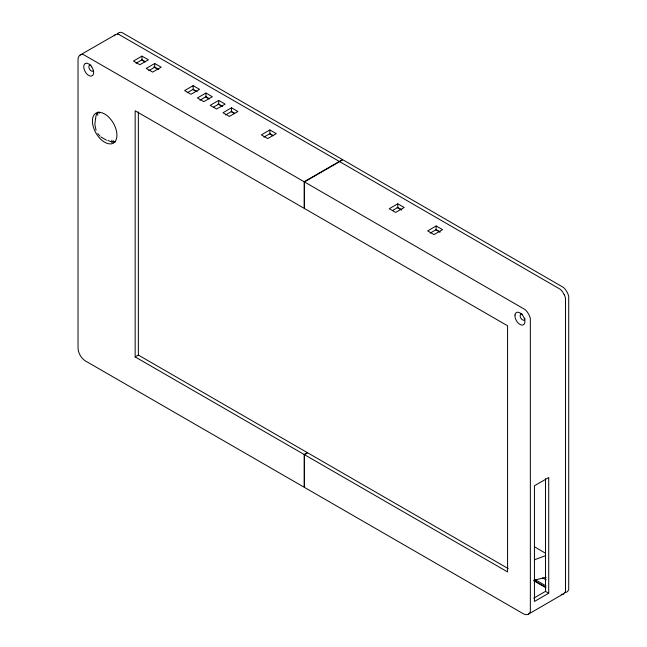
<?xml version="1.0" encoding="UTF-8"?>
<svg xmlns="http://www.w3.org/2000/svg" width="647" height="647" viewBox="0 0 647 647"><rect width="100%" height="100%" fill="white"/><g stroke="black" fill="none" stroke-linecap="round" stroke-linejoin="round"><path stroke-width="0.97" d="M95.481 119.016L94.842 124.467L96.047 130.225M528.413 614.173L529.052 613.696A10.554 6.098 60 0 0 530.346 611.423L530.346 318.72A10.522 6.074 60 0 0 529.052 314.96L527.677 312.582A10.522 6.074 60 0 0 525.065 309.581L304.446 181.912L304.446 208.504L507.572 325.773L507.572 571.924L304.446 454.655L304.446 487.393L523.14 613.647A10.554 6.098 60 0 0 528.413 614.173L564.233 593.388A10.554 6.098 60 0 0 565.518 591.115L565.518 298.413A10.522 6.074 60 0 0 564.216 294.636M80.22 54.979L80.948 54.663A10.53 6.082 60 0 1 83.56 54.68L304.179 181.758L304.179 208.35L135.158 110.766L135.158 356.918L304.179 454.501L304.179 487.24L85.493 360.977A10.554 6.09 60 0 1 78.028 348.054L78.028 59.807A10.554 6.098 60 0 1 80.22 54.979L116.12 34.356A10.554 6.098 60 0 1 118.741 34.372M141.984 56.119L133.452 61.044L139.849 64.732L148.381 59.807L141.984 56.119L141.984 59.807L136.016 63.26M154.77 63.503L146.246 68.428L152.643 72.116L161.168 67.191L154.77 63.503L154.77 67.191L148.802 70.644M193.146 85.655L184.621 90.58L191.011 94.268L199.543 89.351L193.146 85.655L193.146 89.351L187.177 92.796M205.932 93.039L197.408 97.964L203.805 101.652L212.329 96.735L205.932 93.039L205.932 96.735L199.963 100.18M218.726 100.422L210.202 105.348L216.591 109.044L225.124 104.118L218.726 100.422L218.726 104.118L213.607 107.07M231.513 107.806L222.989 112.732L229.386 116.428L237.91 111.502L231.513 107.806L231.513 111.502L225.544 114.948M269.888 129.966L261.364 134.883L267.753 138.579L276.285 133.654L269.888 129.966L269.888 133.654L263.919 137.099M304.179 181.758L342.554 159.607L121.935 32.528A10.554 6.098 60 0 0 119.315 32.512L118.587 32.827A10.554 6.098 60 0 0 117.398 33.927M304.446 181.912L342.821 159.76L563.44 287.43A10.522 6.074 60 0 1 566.052 290.422L567.427 292.808A10.522 6.074 60 0 1 568.713 296.569L568.713 589.271A10.53 6.082 60 0 1 567.427 591.544L566.788 592.021A10.554 6.098 60 0 1 564.362 592.49M397.792 203.805L389.268 208.73L395.657 212.426L404.189 207.501L397.792 203.805L397.792 207.501L392.672 210.453M135.158 356.918L138.361 355.074L307.382 452.649L304.179 454.501M436.159 225.965L427.635 230.882L434.032 234.578L442.556 229.653L436.159 225.965L436.159 229.653L430.19 233.098M304.446 454.655L307.648 452.803L508.154 568.576M533.759 598.168L545.518 591.374L548.721 593.218L548.721 477.526L534.438 485.776L534.438 601.467L548.721 593.218M534.487 559.776L545.34 555.724M533.767 580.254L546.149 577.318M90.968 65.234L90.661 65.129A3.397 1.957 60 0 0 88.898 66.423A3.397 1.957 60 0 0 90.079 69.868A3.348 1.933 60 0 0 90.685 70.491L91.898 71.194A3.348 1.933 60 0 0 92.739 71.202A3.397 1.957 60 0 0 93.5 70.507M118.733 34.372L339.351 161.451M106.44 140.132L100.835 136.938M107.871 140.423L111.049 141.774L114.001 142.065A17.332 10.004 60 0 0 115.336 141.806M522.533 314.369L521.911 314.11A3.372 1.949 60 0 0 520.212 315.105L520.212 316.52A3.372 1.949 60 0 0 521.911 319.456L523.148 320.176A3.372 1.949 60 0 0 524.846 319.189L524.911 318.154M339.618 161.604L560.245 289.274A10.522 6.074 60 0 1 562.85 292.274L564.233 294.652M141.984 59.807L145.179 61.659M154.77 67.191L158.774 69.504M193.146 89.351L197.141 91.656M205.932 96.735L209.135 98.579M218.726 104.118L221.921 105.962M231.513 111.502L234.715 113.346M269.888 133.654L273.083 135.498M397.792 207.501L401.787 209.806M436.159 229.653L440.162 231.958M141.717 59.969L145.187 61.966M153.857 66.973L158.191 69.472M192.717 89.415L196.211 91.429M205.811 96.969L209.296 98.983M218.023 104.021L222.39 106.537M231.116 111.575L234.602 113.589M269.508 133.743L272.994 135.757M397.064 207.388L401.431 209.911M435.455 229.556L439.823 232.071M534.438 546.82L545.518 553.217M542.655 577.844L546.133 579.849M534.721 579.413L546.028 585.939M534.681 580.869L545.13 586.902M533.864 580.771L546.028 587.791M99.832 135.967L97.802 133.541M545.518 478.699L545.518 591.374M138.361 111.947L138.361 355.074M113.468 140.779L113.468 142.785M111.874 140.237L111.874 142.243M97.746 112.303L97.746 115.287M99.282 113.233A1.731 1.003 60 0 1 99.234 112.295M562.041 594.342A10.554 6.098 60 0 1 561.167 594.334M563.586 593.865A10.554 6.098 60 0 1 562.85 594.189M114.204 35.771A10.554 6.098 60 0 1 115.392 34.671M95.627 119.202A17.332 10.004 60 0 1 98.158 112.044M85.655 63.357A7.044 4.068 60 0 0 85.655 72.472A7.02 4.052 60 0 0 87.418 74.486A7.044 4.068 60 0 0 89.982 75.966A7.02 4.052 60 0 0 91.728 75.974A7.044 4.068 60 0 0 91.72 66.859M91.728 66.9A7.02 4.052 60 0 0 89.982 64.886A7.044 4.068 60 0 0 87.402 63.366A7.02 4.052 60 0 0 85.655 63.333M514.996 315.032L514.996 316.529A7.044 4.068 60 0 0 519.298 323.977L520.584 324.721A7.044 4.068 60 0 0 524.887 322.238L524.887 320.742A7.044 4.068 60 0 0 520.584 313.31L519.29 312.55A7.044 4.068 60 0 0 515.004 315.049M99.986 112.335L98.546 112.319A17.332 10.004 60 0 0 92.424 121.046A17.332 10.004 60 0 0 98.554 136.84C101.579 140.488 105.776 144.103 110.807 143.917A17.332 10.004 60 0 0 116.929 135.191A17.332 10.004 60 0 0 110.807 119.404C108.041 116.056 104.434 112.934 99.986 112.335"/></g></svg>
